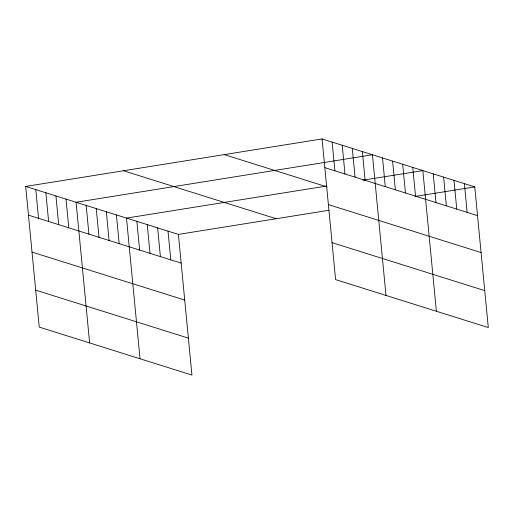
<?xml version="1.0" encoding="UTF-8"?>
<svg xmlns="http://www.w3.org/2000/svg" width="514" height="514" viewBox="0 0 514 514"><rect width="100%" height="100%" fill="white"/><g stroke="black" fill="none" stroke-linecap="round" stroke-linejoin="round"><path stroke-width="0.77" d="M25.7 186.434L178.397 234.403L191.94 375.072L39.244 327.097L25.7 186.434L322.06 138.928L474.756 186.903L488.3 327.566L335.603 279.597L322.06 138.928M326.615 186.017L126.483 218.097L140.026 358.759M362.897 180.202L422.836 170.597L436.38 311.259M178.397 234.403L328.941 210.277M414.817 196.515L474.756 186.903M324.822 167.654L477.519 215.629M224.258 154.605L327.264 186.968M328.382 204.591L481.078 252.567M123.495 170.757L276.198 218.733M332.044 242.653L484.741 290.628M28.463 215.154L181.166 263.129M32.022 252.098L184.719 300.067M35.684 290.153L188.387 338.128M464.373 183.646L467.136 212.366M453.99 180.382L456.753 209.102M443.608 177.118L446.37 205.844M433.218 173.854L435.988 202.58M412.761 167.429L415.524 196.149M402.68 164.262L405.45 192.981M392.606 161.094L395.369 189.82M382.525 157.927L385.288 186.653M385.995 295.428L372.444 154.759L76.091 202.265L89.635 342.928M362.37 151.598L365.133 180.318M352.289 148.43L355.058 177.15M342.215 145.263L344.978 173.989M332.134 142.095L334.903 170.821M168.014 231.146L170.783 259.866M157.631 227.882L160.4 256.608M147.248 224.618L150.017 253.344M136.865 221.354L139.628 250.08M116.402 214.929L119.171 243.649M106.327 211.762L109.09 240.488M96.246 208.594L99.016 237.32M86.166 205.427L88.935 234.153M66.01 199.098L68.78 227.818M55.936 195.93L58.699 224.657M45.855 192.763L48.624 221.489M35.781 189.595L38.544 218.321"/></g></svg>
